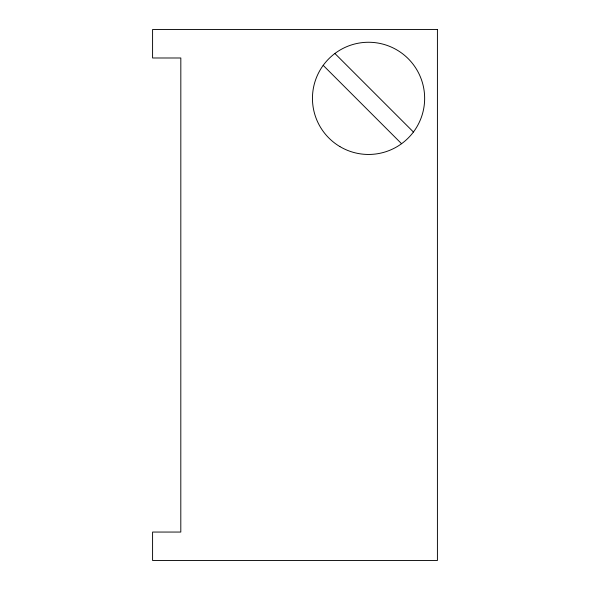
<?xml version="1.0" encoding="UTF-8"?>
<svg xmlns="http://www.w3.org/2000/svg" width="590" height="590" viewBox="0 0 590 590"><rect width="100%" height="100%" fill="white"/><g stroke="black" fill="none" stroke-linecap="round" stroke-linejoin="round"><path stroke-width="0.89" d="M334.891 53.483L413.428 132.02M323.195 65.35L401.561 143.717M437.419 29.5L152.581 29.5L152.581 57.99L180.828 57.99L180.805 532.055L152.581 532.055L152.581 560.5L437.419 560.5L437.419 29.5M339.899 146.585A56.094 56.094 0 0 0 424.645 99.068A56.094 56.094 0 0 0 341.123 49.427A56.094 56.094 0 0 0 339.899 146.585"/></g></svg>
